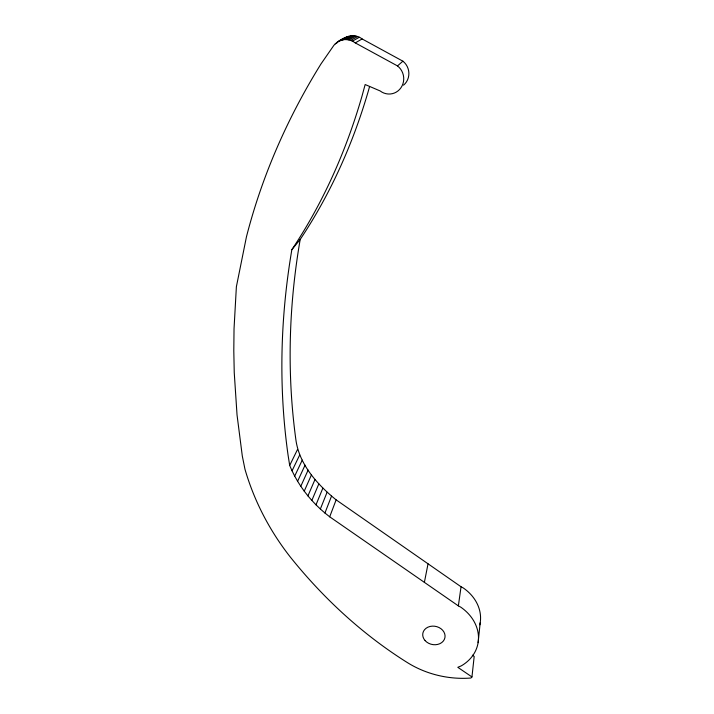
<?xml version="1.0" encoding="UTF-8"?>
<svg xmlns="http://www.w3.org/2000/svg" width="714" height="714" viewBox="0 0 714 714"><rect width="100%" height="100%" fill="white"/><g stroke="black" fill="none" stroke-linecap="round" stroke-linejoin="round"><path stroke-width="1.07" d="M478.103 642.654L480.192 622.769M403.535 85.198A15.155 14.414 78 0 0 402.892 61.181L362.123 38.94C353.091 31.818 340.881 38.199 333.974 45.196L321.005 63.912A698.551 585.471 -20.7 0 0 246.437 236.869L236.379 286.76L234.031 328.797L233.799 350.824L234.237 372.529L237.039 414.959L242.305 456.032L244.964 469.223A294.846 266.233 3.8 0 0 290.179 556.884C322.835 597.68 361.703 633.72 405.927 661.682L407.855 662.887A88.848 73.926 10.6 0 0 470.892 678.023L471.954 676.943L474.185 656.443L472.347 655.184M471.954 676.943L457.799 667.313L461.199 665.903A44.705 36.637 11.8 0 0 460.753 607.15L458.37 605.883L461.039 586.765L336.133 499.854C317.382 484.619 299.157 464.403 295.873 439.654A946.871 733.537 -26.8 0 1 300.192 239.431A715.714 538.686 63.5 0 0 368.451 90.616L369.593 86.465M424.375 582.392L428.034 563.837M458.37 605.883L329.698 516.811L336.133 499.854M329.698 516.811L324.932 513.009L331.519 496.15M324.932 513.009L320.363 509.011L327.083 492.249M320.363 509.011L315.999 504.816L322.853 488.153M315.999 504.816L311.848 500.434L318.837 483.878M311.848 500.434L307.921 495.882L315.035 479.433M307.921 495.882L304.235 491.161L311.465 474.819M304.235 491.161L300.799 486.279L308.136 470.062M300.799 486.279L297.613 481.263L305.056 465.153M297.613 481.263L294.695 476.104L302.245 460.128M294.695 476.104L292.053 470.829L299.693 454.97M292.053 470.829L289.688 465.448L297.408 449.713M289.688 465.448L288.072 455.148A986.462 757.027 -26.5 0 1 291.847 249.677L300.192 239.431M291.847 249.677A746.264 555.956 63.1 0 0 361.944 96.319L365.157 84.538L380.116 90.928A15.672 14.905 76.3 0 0 400.947 87.786A15.672 14.905 76.3 0 0 397.511 65.92L402.892 61.181M342.747 39.823L345.585 37.646M338.133 41.555C343.434 38.333 350.413 39.234 355.26 42.894L362.123 38.94M352.35 41.171L359.32 37.271M350.619 40.43L357.643 36.557M348.825 39.904L355.911 36.048M346.986 39.609L354.135 35.762M345.139 39.547L352.35 35.7M343.3 39.707L350.574 35.861M341.506 40.1L348.843 36.244M335.214 43.804L337.097 42.813M339.775 40.716L347.165 36.842M336.606 42.59L344.103 38.645M461.039 586.765L463.359 588.006A43.465 35.959 11.7 0 1 479.79 624.821M355.26 42.894L397.511 65.92M425.116 640.61A11.263 9.228 11.8 0 0 444.278 639.566A11.263 9.228 11.8 0 0 432.265 626.133A11.263 9.228 11.8 0 0 425.116 640.61"/></g></svg>
